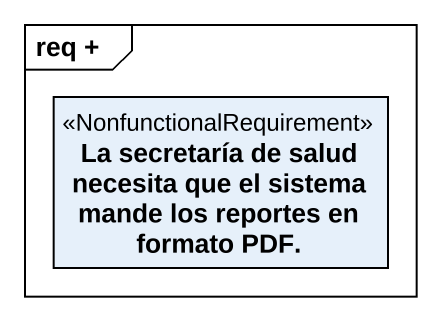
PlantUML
@startuml
mainframe req +
hide circle
hide empty members
class "La secretaría de salud necesita que el sistema mande los reportes en formato PDF." as La_secretaría_de_salud <<NonfunctionalRequirement>>
@enduml
